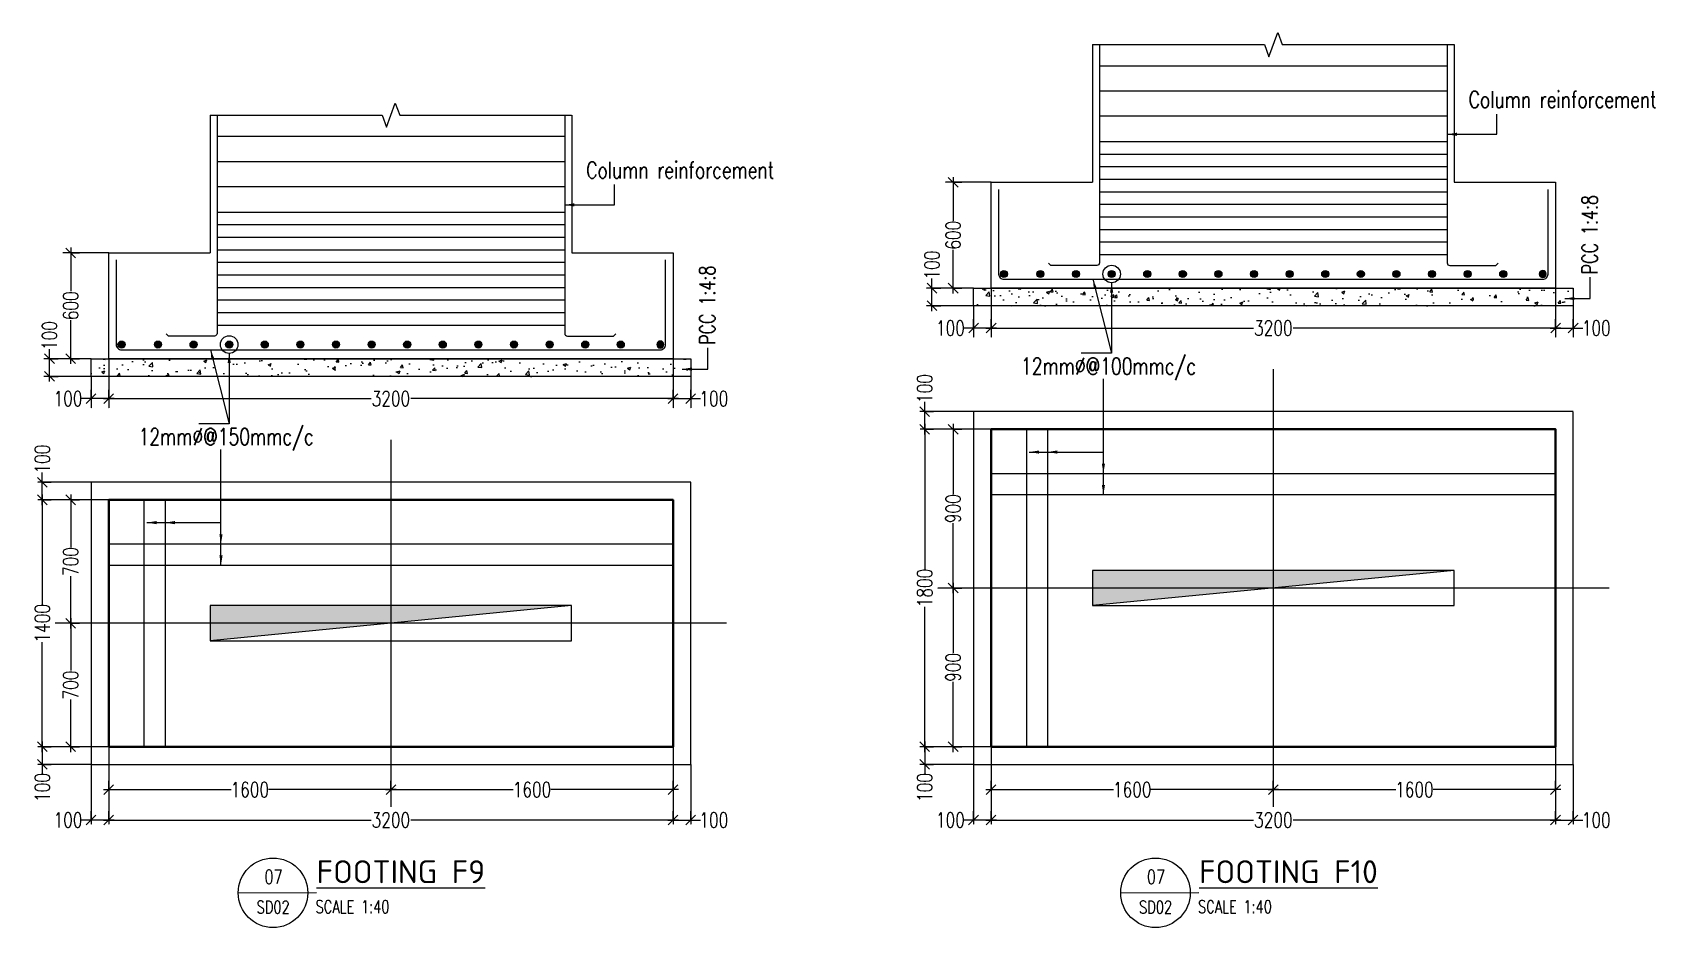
# Model space of a CAD drawing. Header units: millimetres. Extents: x -226110 to 125224, y -84 to 62581.
# Drawn here: x 69343 to 78546, y 30124 to 35199 of the extents above; entities that cross this region are included whole.
import ezdxf
from ezdxf.enums import TextEntityAlignment as Align

# ---------------------------------------------------------------- set-up
doc = ezdxf.new("R2010")
doc.units = ezdxf.units.MM
for name, pattern in [('CENTER', [2, 1.25, -0.25, 0.25, -0.25]), ('DASHED2', [9.525, 6.35, -3.175]), ('HIDDEN', [0.375, 0.25, -0.125])]:
    doc.linetypes.add(name, pattern=pattern)
for name, color, linetype in [('A-DIM-GRID', 7, 'Continuous'), ('Geo-Text 100', 7, 'Continuous'), ('GEO-TITTLE HEAD', 206, 'Continuous')]:
    doc.layers.add(name, color=color, linetype=linetype)
for name, color, linetype, lineweight in [('Geo Col Hatch', 66, 'Continuous', 5), ('Geo Col Size', 36, 'Continuous', 30), ('Geo Column', 10, 'Continuous', 25), ('Geo-BOTM.VERT.DIR', 21, 'Continuous', 30), ('Geo-Dim  Sec & Plan', 250, 'Continuous', 25), ('Geo-Footing', 22, 'Continuous', 40), ('Geo-Footing Pcc L', 251, 'HIDDEN', 13), ('Geo-Hiden Rein', 156, 'HIDDEN', 5), ('Geo-PCC-PATT', 8, 'Continuous', 9), ('Geo-Rein Bar', 21, 'Continuous', 30), ('Geo-Rein Bar Main', 21, 'Continuous', 30), ('Geo-Sec Sml', 7, 'Continuous', 25), ('Geo-Section Line', 84, 'Continuous', 18), ('Geo-TEXT', 7, 'Continuous', 30), ('GRID LINE', 250, 'CENTER', 9)]:
    doc.layers.add(name, color=color, linetype=linetype, lineweight=lineweight)
doc.styles.add('Geo T Arial', font='arial.ttf', dxfattribs={"width": 0.75})
doc.styles.add('Geo Txt Narr', font='simplex8.shx')
doc.styles.add('ISCOPEUR', font='isocpeur.ttf')
doc.styles.add('simplex', font='simplex.shx', dxfattribs={"width": 0.75})
doc.styles.get("Standard").update_dxf_attribs({"font": 'arial.ttf'})
doc.dimstyles.new('Geo1-30 Dim 100', dxfattribs={"dimtxt": 75, "dimasz": 55, "dimexe": 50, "dimexo": 0.2, "dimgap": 0.1, "dimtad": 0, "dimdec": 0, "dimdsep": 46, "dimtxsty": 'simplex', "dimblk": 'OBLIQUE', "dimcen": 5, "dimdle": 30, "dimclrd": 252, "dimclre": 252, "dimclrt": 34, "dimadec": 0, "dimazin": 0, "dimtfac": 1, "dimtdec": 0, "dimtmove": 0, "dimatfit": 3, "dimfxl": 100, "dimfxlon": 1, "dimlwd": -1, "dimlwe": -1, "dimarcsym": 0})

# ---------------------------------------------------------------- blocks, each defined once
blk = doc.blocks.new('*U1257')
at = {"layer": 'Geo Col Hatch'}
h = blk.add_hatch(color=256, dxfattribs=at)
h.dxf.hatch_style = 1
h.paths.add_polyline_path([(-100, 1025), (-100, -1025), (100, -1025)])
at = {"layer": 'Geo Column'}
blk.add_line((-100, 1025), (100, -1025), dxfattribs=at)
blk.add_lwpolyline([(-100, 1025), (-100, -1025), (100, -1025), (100, 1025)], close=True, dxfattribs=at)
at = {"layer": 'Geo Col Size', "style": 'simplex', "width": 0.75}
blk.add_attdef('(200X1050)', (303.4, -468.6), '', height=250, dxfattribs=at)
blk = doc.blocks.new('_Oblique')
at = {"color": 0, "linetype": 'ByBlock', "lineweight": -2}
blk.add_line((-0.5, -0.5), (0.5, 0.5), dxfattribs=at)
blk = doc.blocks.new('*D1078')
at = {"layer": 'Geo-Dim  Sec & Plan', "color": 252, "transparency": 16777216}
for p, q in [((74779, 30906), (74779, 30956)), ((76379, 30906), (76379, 30856))]:
    blk.add_line(p, q, dxfattribs=at)
at = {"layer": 'Geo-Dim  Sec & Plan', "color": 252, "linetype": 'Continuous', "transparency": 16777216}
for p, q in [((74749, 30906), (75472.7, 30906)), ((76409, 30906), (75685.4, 30906))]:
    blk.add_line(p, q, dxfattribs=at)
at = {"layer": 'Geo-Dim  Sec & Plan', "color": 252, "transparency": 16777216, "xscale": 55, "yscale": 55, "zscale": 55, "rotation": 180}
blk.add_blockref('_Oblique', (74779, 30906), dxfattribs=at)
at = {"layer": 'Geo-Dim  Sec & Plan', "color": 252, "transparency": 16777216, "xscale": 55, "yscale": 55, "zscale": 55}
blk.add_blockref('_Oblique', (76379, 30906), dxfattribs=at)
at = {"layer": 'Geo-Dim  Sec & Plan', "color": 34, "transparency": 16777216, "insert": (75579, 30906), "char_height": 85, "attachment_point": 5, "style": 'simplex'}
blk.add_mtext('1600', dxfattribs=at)
blk = doc.blocks.new('*D1079')
at = {"layer": 'Geo-Dim  Sec & Plan', "color": 252, "transparency": 16777216}
for p, q in [((76379, 30906), (76379, 30956)), ((77979, 30906), (77979, 30956))]:
    blk.add_line(p, q, dxfattribs=at)
at = {"layer": 'Geo-Dim  Sec & Plan', "color": 252, "linetype": 'Continuous', "transparency": 16777216}
for p, q in [((76349, 30906), (77072.7, 30906)), ((78009, 30906), (77285.4, 30906))]:
    blk.add_line(p, q, dxfattribs=at)
at = {"layer": 'Geo-Dim  Sec & Plan', "color": 252, "transparency": 16777216, "xscale": 55, "yscale": 55, "zscale": 55, "rotation": 180}
blk.add_blockref('_Oblique', (76379, 30906), dxfattribs=at)
at = {"layer": 'Geo-Dim  Sec & Plan', "color": 252, "transparency": 16777216, "xscale": 55, "yscale": 55, "zscale": 55}
blk.add_blockref('_Oblique', (77979, 30906), dxfattribs=at)
at = {"layer": 'Geo-Dim  Sec & Plan', "color": 34, "transparency": 16777216, "insert": (77179, 30906), "char_height": 85, "attachment_point": 5, "style": 'simplex'}
blk.add_mtext('1600', dxfattribs=at)
blk = doc.blocks.new('*D1080')
at = {"layer": 'Geo-Dim  Sec & Plan', "color": 252, "transparency": 16777216}
for p, q in [((74779, 30733.7), (74779, 30783.7)), ((77979, 30733.7), (77979, 30783.7))]:
    blk.add_line(p, q, dxfattribs=at)
at = {"layer": 'Geo-Dim  Sec & Plan', "color": 252, "linetype": 'Continuous', "transparency": 16777216}
for p, q in [((74749, 30733.7), (76266.6, 30733.7)), ((78009, 30733.7), (76491.5, 30733.7))]:
    blk.add_line(p, q, dxfattribs=at)
at = {"layer": 'Geo-Dim  Sec & Plan', "color": 252, "transparency": 16777216, "xscale": 55, "yscale": 55, "zscale": 55, "rotation": 180}
blk.add_blockref('_Oblique', (74779, 30733.7), dxfattribs=at)
at = {"layer": 'Geo-Dim  Sec & Plan', "color": 252, "transparency": 16777216, "xscale": 55, "yscale": 55, "zscale": 55}
blk.add_blockref('_Oblique', (77979, 30733.7), dxfattribs=at)
at = {"layer": 'Geo-Dim  Sec & Plan', "color": 34, "transparency": 16777216, "insert": (76379, 30733.7), "char_height": 85, "attachment_point": 5, "style": 'simplex'}
blk.add_mtext('3200', dxfattribs=at)
blk = doc.blocks.new('*D1081')
at = {"layer": 'Geo-Dim  Sec & Plan', "color": 252, "transparency": 16777216}
for p, q in [((74679, 30733.7), (74679, 30783.7)), ((74779, 30733.7), (74779, 30783.7))]:
    blk.add_line(p, q, dxfattribs=at)
at = {"layer": 'Geo-Dim  Sec & Plan', "color": 252, "linetype": 'Continuous', "transparency": 16777216}
for p, q in [((74679, 30733.7), (74624, 30733.7)), ((74809, 30733.7), (74679, 30733.7))]:
    blk.add_line(p, q, dxfattribs=at)
at = {"layer": 'Geo-Dim  Sec & Plan', "color": 252, "transparency": 16777216, "xscale": 55, "yscale": 55, "zscale": 55, "rotation": 180}
blk.add_blockref('_Oblique', (74679, 30733.7), dxfattribs=at)
at = {"layer": 'Geo-Dim  Sec & Plan', "color": 252, "transparency": 16777216, "xscale": 55, "yscale": 55, "zscale": 55}
blk.add_blockref('_Oblique', (74779, 30733.7), dxfattribs=at)
at = {"layer": 'Geo-Dim  Sec & Plan', "color": 34, "transparency": 16777216, "insert": (74548, 30733.7), "char_height": 85, "attachment_point": 5, "style": 'simplex'}
blk.add_mtext('100', dxfattribs=at)
blk = doc.blocks.new('*D1082')
at = {"layer": 'Geo-Dim  Sec & Plan', "color": 252, "linetype": 'Continuous', "transparency": 16777216}
for p, q in [((74563.6, 32979), (74563.6, 32581)), ((74563.6, 32019), (74563.6, 32416.9))]:
    blk.add_line(p, q, dxfattribs=at)
at = {"layer": 'Geo-Dim  Sec & Plan', "color": 252, "transparency": 16777216}
for p, q in [((74563.6, 32949), (74613.6, 32949)), ((74563.6, 32049), (74613.6, 32049))]:
    blk.add_line(p, q, dxfattribs=at)
at = {"layer": 'Geo-Dim  Sec & Plan', "color": 252, "transparency": 16777216, "xscale": 55, "yscale": 55, "zscale": 55}
for p, rotation in [((74563.6, 32949), 90), ((74563.6, 32049), 270)]:
    blk.add_blockref('_Oblique', p, dxfattribs=dict(at, rotation=rotation))
at = {"layer": 'Geo-Dim  Sec & Plan', "color": 34, "transparency": 16777216, "insert": (74563.6, 32499), "char_height": 85, "attachment_point": 5, "rotation": 90, "style": 'simplex'}
blk.add_mtext('900', dxfattribs=at)
blk = doc.blocks.new('*D1083')
at = {"layer": 'Geo-Dim  Sec & Plan', "color": 252, "linetype": 'Continuous', "transparency": 16777216}
for p, q in [((74563.6, 32079), (74563.6, 31681)), ((74563.6, 31119), (74563.6, 31516.9))]:
    blk.add_line(p, q, dxfattribs=at)
at = {"layer": 'Geo-Dim  Sec & Plan', "color": 252, "transparency": 16777216}
for p, q in [((74563.6, 32049), (74613.6, 32049)), ((74563.6, 31149), (74613.6, 31149))]:
    blk.add_line(p, q, dxfattribs=at)
at = {"layer": 'Geo-Dim  Sec & Plan', "color": 252, "transparency": 16777216, "xscale": 55, "yscale": 55, "zscale": 55}
for p, rotation in [((74563.6, 32049), 90), ((74563.6, 31149), 270)]:
    blk.add_blockref('_Oblique', p, dxfattribs=dict(at, rotation=rotation))
at = {"layer": 'Geo-Dim  Sec & Plan', "color": 34, "transparency": 16777216, "insert": (74563.6, 31599), "char_height": 85, "attachment_point": 5, "rotation": 90, "style": 'simplex'}
blk.add_mtext('900', dxfattribs=at)
blk = doc.blocks.new('*D1084')
at = {"layer": 'Geo-Dim  Sec & Plan', "color": 252, "linetype": 'Continuous', "transparency": 16777216}
for p, q in [((74402.4, 32979), (74402.4, 32155.3)), ((74402.4, 31119), (74402.4, 31942.6))]:
    blk.add_line(p, q, dxfattribs=at)
at = {"layer": 'Geo-Dim  Sec & Plan', "color": 252, "transparency": 16777216}
for p, q in [((74402.4, 32949), (74452.4, 32949)), ((74402.4, 31149), (74452.4, 31149))]:
    blk.add_line(p, q, dxfattribs=at)
at = {"layer": 'Geo-Dim  Sec & Plan', "color": 252, "transparency": 16777216, "xscale": 55, "yscale": 55, "zscale": 55}
for p, rotation in [((74402.4, 32949), 90), ((74402.4, 31149), 270)]:
    blk.add_blockref('_Oblique', p, dxfattribs=dict(at, rotation=rotation))
at = {"layer": 'Geo-Dim  Sec & Plan', "color": 34, "transparency": 16777216, "insert": (74402.4, 32049), "char_height": 85, "attachment_point": 5, "rotation": 90, "style": 'simplex'}
blk.add_mtext('1800', dxfattribs=at)
blk = doc.blocks.new('*D1085')
at = {"layer": 'Geo-Dim  Sec & Plan', "color": 252, "linetype": 'Continuous', "transparency": 16777216}
for p, q in [((74402.6, 31179), (74402.6, 31049)), ((74402.6, 31049), (74402.6, 30994))]:
    blk.add_line(p, q, dxfattribs=at)
at = {"layer": 'Geo-Dim  Sec & Plan', "color": 252, "transparency": 16777216}
for p, q in [((74402.6, 31149), (74452.6, 31149)), ((74402.6, 31049), (74452.6, 31049))]:
    blk.add_line(p, q, dxfattribs=at)
at = {"layer": 'Geo-Dim  Sec & Plan', "color": 252, "transparency": 16777216, "xscale": 55, "yscale": 55, "zscale": 55}
for p, rotation in [((74402.6, 31149), 90), ((74402.6, 31049), 270)]:
    blk.add_blockref('_Oblique', p, dxfattribs=dict(at, rotation=rotation))
at = {"layer": 'Geo-Dim  Sec & Plan', "color": 34, "transparency": 16777216, "insert": (74402.6, 30918), "char_height": 85, "attachment_point": 5, "rotation": 90, "style": 'simplex'}
blk.add_mtext('100', dxfattribs=at)
blk = doc.blocks.new('*D1086')
at = {"layer": 'Geo-Dim  Sec & Plan', "color": 252, "transparency": 16777216}
for p, q in [((77979, 30733.7), (77979, 30783.7)), ((78079, 30733.7), (78079, 30783.7))]:
    blk.add_line(p, q, dxfattribs=at)
at = {"layer": 'Geo-Dim  Sec & Plan', "color": 252, "linetype": 'Continuous', "transparency": 16777216}
for p, q in [((77949, 30733.7), (78079, 30733.7)), ((78079, 30733.7), (78134, 30733.7))]:
    blk.add_line(p, q, dxfattribs=at)
at = {"layer": 'Geo-Dim  Sec & Plan', "color": 252, "transparency": 16777216, "xscale": 55, "yscale": 55, "zscale": 55, "rotation": 180}
blk.add_blockref('_Oblique', (77979, 30733.7), dxfattribs=at)
at = {"layer": 'Geo-Dim  Sec & Plan', "color": 252, "transparency": 16777216, "xscale": 55, "yscale": 55, "zscale": 55}
blk.add_blockref('_Oblique', (78079, 30733.7), dxfattribs=at)
at = {"layer": 'Geo-Dim  Sec & Plan', "color": 34, "transparency": 16777216, "insert": (78210, 30733.7), "char_height": 85, "attachment_point": 5, "style": 'simplex'}
blk.add_mtext('100', dxfattribs=at)
blk = doc.blocks.new('*D1087')
at = {"layer": 'Geo-Dim  Sec & Plan', "color": 252, "linetype": 'Continuous', "transparency": 16777216}
for p, q in [((74402.4, 33049), (74402.4, 33104)), ((74402.4, 32919), (74402.4, 33049))]:
    blk.add_line(p, q, dxfattribs=at)
at = {"layer": 'Geo-Dim  Sec & Plan', "color": 252, "transparency": 16777216}
for p, q in [((74402.4, 33049), (74452.4, 33049)), ((74402.4, 32949), (74452.4, 32949))]:
    blk.add_line(p, q, dxfattribs=at)
at = {"layer": 'Geo-Dim  Sec & Plan', "color": 252, "transparency": 16777216, "xscale": 55, "yscale": 55, "zscale": 55}
for p, rotation in [((74402.4, 33049), 90), ((74402.4, 32949), 270)]:
    blk.add_blockref('_Oblique', p, dxfattribs=dict(at, rotation=rotation))
at = {"layer": 'Geo-Dim  Sec & Plan', "color": 34, "transparency": 16777216, "insert": (74402.4, 33180), "char_height": 85, "attachment_point": 5, "rotation": 90, "style": 'simplex'}
blk.add_mtext('100', dxfattribs=at)
blk = doc.blocks.new('*U319')
at = {"layer": 'Geo-BOTM.VERT.DIR', "lineweight": 25}
h = blk.add_hatch(color=256, dxfattribs=at)
h.dxf.hatch_style = 1
h.paths.add_polyline_path([(0.08, 0, 1), (-0.08, 0, 1)])
blk.add_circle((0, 0), 0.08, dxfattribs=at)
blk = doc.blocks.new('*D1089')
at = {"layer": 'A-DIM-GRID', "color": 252, "transparency": 16777216}
for p, q in [((-2344.5, -126.1), (-2344.5, -76.1)), ((855.5, -126.1), (855.5, -76.1))]:
    blk.add_line(p, q, dxfattribs=at)
at = {"layer": 'A-DIM-GRID', "color": 252, "linetype": 'Continuous', "transparency": 16777216}
for p, q in [((-2374.5, -126.1), (-857, -126.1)), ((885.5, -126.1), (-632.1, -126.1))]:
    blk.add_line(p, q, dxfattribs=at)
at = {"layer": 'A-DIM-GRID', "color": 252, "transparency": 16777216, "xscale": 55, "yscale": 55, "zscale": 55, "rotation": 180}
blk.add_blockref('_Oblique', (-2344.5, -126.1), dxfattribs=at)
at = {"layer": 'A-DIM-GRID', "color": 252, "transparency": 16777216, "xscale": 55, "yscale": 55, "zscale": 55}
blk.add_blockref('_Oblique', (855.5, -126.1), dxfattribs=at)
at = {"layer": 'A-DIM-GRID', "color": 34, "transparency": 16777216, "insert": (-744.5, -126.1), "char_height": 85, "attachment_point": 5, "style": 'simplex'}
blk.add_mtext('3200', dxfattribs=at)
blk = doc.blocks.new('*D1090')
at = {"layer": 'A-DIM-GRID', "color": 252, "transparency": 16777216}
for p, q in [((-2444.5, -126.1), (-2444.5, -76.1)), ((-2344.5, -126.1), (-2344.5, -76.1))]:
    blk.add_line(p, q, dxfattribs=at)
at = {"layer": 'A-DIM-GRID', "color": 252, "linetype": 'Continuous', "transparency": 16777216}
for p, q in [((-2444.5, -126.1), (-2499.5, -126.1)), ((-2314.5, -126.1), (-2444.5, -126.1))]:
    blk.add_line(p, q, dxfattribs=at)
at = {"layer": 'A-DIM-GRID', "color": 252, "transparency": 16777216, "xscale": 55, "yscale": 55, "zscale": 55, "rotation": 180}
blk.add_blockref('_Oblique', (-2444.5, -126.1), dxfattribs=at)
at = {"layer": 'A-DIM-GRID', "color": 252, "transparency": 16777216, "xscale": 55, "yscale": 55, "zscale": 55}
blk.add_blockref('_Oblique', (-2344.5, -126.1), dxfattribs=at)
at = {"layer": 'A-DIM-GRID', "color": 34, "transparency": 16777216, "insert": (-2575.5, -126.1), "char_height": 85, "attachment_point": 5, "style": 'simplex'}
blk.add_mtext('100', dxfattribs=at)
blk = doc.blocks.new('*D1091')
at = {"layer": 'A-DIM-GRID', "color": 252, "transparency": 16777216}
for p, q in [((855.5, -126.1), (855.5, -76.1)), ((955.5, -126.1), (955.5, -76.1))]:
    blk.add_line(p, q, dxfattribs=at)
at = {"layer": 'A-DIM-GRID', "color": 252, "linetype": 'Continuous', "transparency": 16777216}
for p, q in [((825.5, -126.1), (955.5, -126.1)), ((955.5, -126.1), (1010.5, -126.1))]:
    blk.add_line(p, q, dxfattribs=at)
at = {"layer": 'A-DIM-GRID', "color": 252, "transparency": 16777216, "xscale": 55, "yscale": 55, "zscale": 55, "rotation": 180}
blk.add_blockref('_Oblique', (855.5, -126.1), dxfattribs=at)
at = {"layer": 'A-DIM-GRID', "color": 252, "transparency": 16777216, "xscale": 55, "yscale": 55, "zscale": 55}
blk.add_blockref('_Oblique', (955.5, -126.1), dxfattribs=at)
at = {"layer": 'A-DIM-GRID', "color": 34, "transparency": 16777216, "insert": (1086.4, -126.1), "char_height": 85, "attachment_point": 5, "style": 'simplex'}
blk.add_mtext('100', dxfattribs=at)
blk = doc.blocks.new('*D1092')
at = {"layer": 'A-DIM-GRID', "color": 252, "linetype": 'Continuous', "transparency": 16777216}
for p, q in [((-2560, 730), (-2560, 482.1)), ((-2560, 70), (-2560, 317.9))]:
    blk.add_line(p, q, dxfattribs=at)
at = {"layer": 'A-DIM-GRID', "color": 252, "transparency": 16777216}
for p, q in [((-2560, 700), (-2510, 700)), ((-2560, 100), (-2510, 100))]:
    blk.add_line(p, q, dxfattribs=at)
at = {"layer": 'A-DIM-GRID', "color": 252, "transparency": 16777216, "xscale": 55, "yscale": 55, "zscale": 55}
for p, rotation in [((-2560, 700), 90), ((-2560, 100), 270)]:
    blk.add_blockref('_Oblique', p, dxfattribs=dict(at, rotation=rotation))
at = {"layer": 'A-DIM-GRID', "color": 34, "transparency": 16777216, "insert": (-2560, 400), "char_height": 85, "attachment_point": 5, "rotation": 90, "style": 'simplex'}
blk.add_mtext('600', dxfattribs=at)
blk = doc.blocks.new('*D1093')
at = {"layer": 'A-DIM-GRID', "color": 252, "linetype": 'Continuous', "transparency": 16777216}
for p, q in [((-2680.4, 100), (-2680.4, 155)), ((-2680.4, -30), (-2680.4, 100))]:
    blk.add_line(p, q, dxfattribs=at)
at = {"layer": 'A-DIM-GRID', "color": 252, "transparency": 16777216}
for p, q in [((-2680.4, 100), (-2630.4, 100)), ((-2680.4, 0), (-2630.4, 0))]:
    blk.add_line(p, q, dxfattribs=at)
at = {"layer": 'A-DIM-GRID', "color": 252, "transparency": 16777216, "xscale": 55, "yscale": 55, "zscale": 55}
for p, rotation in [((-2680.4, 100), 90), ((-2680.4, 0), 270)]:
    blk.add_blockref('_Oblique', p, dxfattribs=dict(at, rotation=rotation))
at = {"layer": 'A-DIM-GRID', "color": 34, "transparency": 16777216, "insert": (-2680.4, 231), "char_height": 85, "attachment_point": 5, "rotation": 90, "style": 'simplex'}
blk.add_mtext('100', dxfattribs=at)
blk = doc.blocks.new('GEO TITLE HEAD NAME')
at = {"layer": 'GEO-TITTLE HEAD'}
blk.add_line((-11.2, -0.15), (-0.11, -0.09), dxfattribs=at)
blk.add_circle((-6.27, -0.15), 4.93, dxfattribs=at)
at = {"layer": 'Geo-Sec Sml', "lineweight": 18, "ltscale": 0.1, "style": 'Geo T Arial'}
blk.add_attdef('WALL_SECTION', text='', height=3, dxfattribs=at).set_placement((-6.38, 3.46), align=Align.MIDDLE)
at = {"layer": 'Geo-Sec Sml', "color": 84, "style": 'Geo Txt Narr'}
blk.add_attdef('DRAWING-REF', text='', height=2.5, dxfattribs=at).set_placement((-6.38, -2.37), align=Align.MIDDLE)
at = {"layer": 'Geo-TEXT', "style": 'Geo T Arial'}
blk.add_attdef('%%ULAYOUT', (-0.1, 1.21), '', height=4, dxfattribs=at)
at = {"layer": 'Geo-TEXT'}
blk.add_attdef('SCALE', (-0.24, -3.03), '', height=2, dxfattribs=at)
blk = doc.blocks.new('*D1094')
at = {"layer": 'Geo-Dim  Sec & Plan', "color": 252, "transparency": 16777216}
for p, q in [((69775.5, 30906), (69775.5, 30956)), ((71375.5, 30906), (71375.5, 30856))]:
    blk.add_line(p, q, dxfattribs=at)
at = {"layer": 'Geo-Dim  Sec & Plan', "color": 252, "linetype": 'Continuous', "transparency": 16777216}
for p, q in [((69745.5, 30906), (70469.2, 30906)), ((71405.5, 30906), (70681.9, 30906))]:
    blk.add_line(p, q, dxfattribs=at)
at = {"layer": 'Geo-Dim  Sec & Plan', "color": 252, "transparency": 16777216, "xscale": 55, "yscale": 55, "zscale": 55, "rotation": 180}
blk.add_blockref('_Oblique', (69775.5, 30906), dxfattribs=at)
at = {"layer": 'Geo-Dim  Sec & Plan', "color": 252, "transparency": 16777216, "xscale": 55, "yscale": 55, "zscale": 55}
blk.add_blockref('_Oblique', (71375.5, 30906), dxfattribs=at)
at = {"layer": 'Geo-Dim  Sec & Plan', "color": 34, "transparency": 16777216, "insert": (70575.5, 30906), "char_height": 85, "attachment_point": 5, "style": 'simplex'}
blk.add_mtext('1600', dxfattribs=at)
blk = doc.blocks.new('*D1095')
at = {"layer": 'Geo-Dim  Sec & Plan', "color": 252, "transparency": 16777216}
for p, q in [((71375.5, 30906), (71375.5, 30956)), ((72975.5, 30906), (72975.5, 30956))]:
    blk.add_line(p, q, dxfattribs=at)
at = {"layer": 'Geo-Dim  Sec & Plan', "color": 252, "linetype": 'Continuous', "transparency": 16777216}
for p, q in [((71345.5, 30906), (72069.2, 30906)), ((73005.5, 30906), (72281.9, 30906))]:
    blk.add_line(p, q, dxfattribs=at)
at = {"layer": 'Geo-Dim  Sec & Plan', "color": 252, "transparency": 16777216, "xscale": 55, "yscale": 55, "zscale": 55, "rotation": 180}
blk.add_blockref('_Oblique', (71375.5, 30906), dxfattribs=at)
at = {"layer": 'Geo-Dim  Sec & Plan', "color": 252, "transparency": 16777216, "xscale": 55, "yscale": 55, "zscale": 55}
blk.add_blockref('_Oblique', (72975.5, 30906), dxfattribs=at)
at = {"layer": 'Geo-Dim  Sec & Plan', "color": 34, "transparency": 16777216, "insert": (72175.5, 30906), "char_height": 85, "attachment_point": 5, "style": 'simplex'}
blk.add_mtext('1600', dxfattribs=at)
blk = doc.blocks.new('*D1096')
at = {"layer": 'Geo-Dim  Sec & Plan', "color": 252, "transparency": 16777216}
for p, q in [((69775.5, 30733.7), (69775.5, 30783.7)), ((72975.5, 30733.7), (72975.5, 30783.7))]:
    blk.add_line(p, q, dxfattribs=at)
at = {"layer": 'Geo-Dim  Sec & Plan', "color": 252, "linetype": 'Continuous', "transparency": 16777216}
for p, q in [((69745.5, 30733.7), (71263.1, 30733.7)), ((73005.5, 30733.7), (71488, 30733.7))]:
    blk.add_line(p, q, dxfattribs=at)
at = {"layer": 'Geo-Dim  Sec & Plan', "color": 252, "transparency": 16777216, "xscale": 55, "yscale": 55, "zscale": 55, "rotation": 180}
blk.add_blockref('_Oblique', (69775.5, 30733.7), dxfattribs=at)
at = {"layer": 'Geo-Dim  Sec & Plan', "color": 252, "transparency": 16777216, "xscale": 55, "yscale": 55, "zscale": 55}
blk.add_blockref('_Oblique', (72975.5, 30733.7), dxfattribs=at)
at = {"layer": 'Geo-Dim  Sec & Plan', "color": 34, "transparency": 16777216, "insert": (71375.5, 30733.7), "char_height": 85, "attachment_point": 5, "style": 'simplex'}
blk.add_mtext('3200', dxfattribs=at)
blk = doc.blocks.new('*D1097')
at = {"layer": 'Geo-Dim  Sec & Plan', "color": 252, "transparency": 16777216}
for p, q in [((69675.5, 30733.7), (69675.5, 30783.7)), ((69775.5, 30733.7), (69775.5, 30783.7))]:
    blk.add_line(p, q, dxfattribs=at)
at = {"layer": 'Geo-Dim  Sec & Plan', "color": 252, "linetype": 'Continuous', "transparency": 16777216}
for p, q in [((69675.5, 30733.7), (69620.5, 30733.7)), ((69805.5, 30733.7), (69675.5, 30733.7))]:
    blk.add_line(p, q, dxfattribs=at)
at = {"layer": 'Geo-Dim  Sec & Plan', "color": 252, "transparency": 16777216, "xscale": 55, "yscale": 55, "zscale": 55, "rotation": 180}
blk.add_blockref('_Oblique', (69675.5, 30733.7), dxfattribs=at)
at = {"layer": 'Geo-Dim  Sec & Plan', "color": 252, "transparency": 16777216, "xscale": 55, "yscale": 55, "zscale": 55}
blk.add_blockref('_Oblique', (69775.5, 30733.7), dxfattribs=at)
at = {"layer": 'Geo-Dim  Sec & Plan', "color": 34, "transparency": 16777216, "insert": (69544.6, 30733.7), "char_height": 85, "attachment_point": 5, "style": 'simplex'}
blk.add_mtext('100', dxfattribs=at)
blk = doc.blocks.new('*D1098')
at = {"layer": 'Geo-Dim  Sec & Plan', "color": 252, "linetype": 'Continuous', "transparency": 16777216}
for p, q in [((69560.1, 32579), (69560.1, 32281)), ((69560.1, 31819), (69560.1, 32116.9))]:
    blk.add_line(p, q, dxfattribs=at)
at = {"layer": 'Geo-Dim  Sec & Plan', "color": 252, "transparency": 16777216}
for p, q in [((69560.1, 32549), (69610.1, 32549)), ((69560.1, 31849), (69610.1, 31849))]:
    blk.add_line(p, q, dxfattribs=at)
at = {"layer": 'Geo-Dim  Sec & Plan', "color": 252, "transparency": 16777216, "xscale": 55, "yscale": 55, "zscale": 55}
for p, rotation in [((69560.1, 32549), 90), ((69560.1, 31849), 270)]:
    blk.add_blockref('_Oblique', p, dxfattribs=dict(at, rotation=rotation))
at = {"layer": 'Geo-Dim  Sec & Plan', "color": 34, "transparency": 16777216, "insert": (69560.1, 32199), "char_height": 85, "attachment_point": 5, "rotation": 90, "style": 'simplex'}
blk.add_mtext('700', dxfattribs=at)
blk = doc.blocks.new('*D1099')
at = {"layer": 'Geo-Dim  Sec & Plan', "color": 252, "linetype": 'Continuous', "transparency": 16777216}
for p, q in [((69560.1, 31879), (69560.1, 31581)), ((69560.1, 31119), (69560.1, 31416.9))]:
    blk.add_line(p, q, dxfattribs=at)
at = {"layer": 'Geo-Dim  Sec & Plan', "color": 252, "transparency": 16777216}
for p, q in [((69560.1, 31849), (69610.1, 31849)), ((69560.1, 31149), (69610.1, 31149))]:
    blk.add_line(p, q, dxfattribs=at)
at = {"layer": 'Geo-Dim  Sec & Plan', "color": 252, "transparency": 16777216, "xscale": 55, "yscale": 55, "zscale": 55}
for p, rotation in [((69560.1, 31849), 90), ((69560.1, 31149), 270)]:
    blk.add_blockref('_Oblique', p, dxfattribs=dict(at, rotation=rotation))
at = {"layer": 'Geo-Dim  Sec & Plan', "color": 34, "transparency": 16777216, "insert": (69560.1, 31499), "char_height": 85, "attachment_point": 5, "rotation": 90, "style": 'simplex'}
blk.add_mtext('700', dxfattribs=at)
blk = doc.blocks.new('*D1100')
at = {"layer": 'Geo-Dim  Sec & Plan', "color": 252, "linetype": 'Continuous', "transparency": 16777216}
for p, q in [((69398.9, 32579), (69398.9, 31955.3)), ((69398.9, 31119), (69398.9, 31742.6))]:
    blk.add_line(p, q, dxfattribs=at)
at = {"layer": 'Geo-Dim  Sec & Plan', "color": 252, "transparency": 16777216}
for p, q in [((69398.9, 32549), (69448.9, 32549)), ((69398.9, 31149), (69448.9, 31149))]:
    blk.add_line(p, q, dxfattribs=at)
at = {"layer": 'Geo-Dim  Sec & Plan', "color": 252, "transparency": 16777216, "xscale": 55, "yscale": 55, "zscale": 55}
for p, rotation in [((69398.9, 32549), 90), ((69398.9, 31149), 270)]:
    blk.add_blockref('_Oblique', p, dxfattribs=dict(at, rotation=rotation))
at = {"layer": 'Geo-Dim  Sec & Plan', "color": 34, "transparency": 16777216, "insert": (69398.9, 31849), "char_height": 85, "attachment_point": 5, "rotation": 90, "style": 'simplex'}
blk.add_mtext('1400', dxfattribs=at)
blk = doc.blocks.new('*D1101')
at = {"layer": 'Geo-Dim  Sec & Plan', "color": 252, "linetype": 'Continuous', "transparency": 16777216}
for p, q in [((69399.1, 31179), (69399.1, 31049)), ((69399.1, 31049), (69399.1, 30994))]:
    blk.add_line(p, q, dxfattribs=at)
at = {"layer": 'Geo-Dim  Sec & Plan', "color": 252, "transparency": 16777216}
for p, q in [((69399.1, 31149), (69449.1, 31149)), ((69399.1, 31049), (69449.1, 31049))]:
    blk.add_line(p, q, dxfattribs=at)
at = {"layer": 'Geo-Dim  Sec & Plan', "color": 252, "transparency": 16777216, "xscale": 55, "yscale": 55, "zscale": 55}
for p, rotation in [((69399.1, 31149), 90), ((69399.1, 31049), 270)]:
    blk.add_blockref('_Oblique', p, dxfattribs=dict(at, rotation=rotation))
at = {"layer": 'Geo-Dim  Sec & Plan', "color": 34, "transparency": 16777216, "insert": (69399.1, 30918), "char_height": 85, "attachment_point": 5, "rotation": 90, "style": 'simplex'}
blk.add_mtext('100', dxfattribs=at)
blk = doc.blocks.new('*D1102')
at = {"layer": 'Geo-Dim  Sec & Plan', "color": 252, "transparency": 16777216}
for p, q in [((72975.5, 30733.7), (72975.5, 30783.7)), ((73075.5, 30733.7), (73075.5, 30783.7))]:
    blk.add_line(p, q, dxfattribs=at)
at = {"layer": 'Geo-Dim  Sec & Plan', "color": 252, "linetype": 'Continuous', "transparency": 16777216}
for p, q in [((72945.5, 30733.7), (73075.5, 30733.7)), ((73075.5, 30733.7), (73130.5, 30733.7))]:
    blk.add_line(p, q, dxfattribs=at)
at = {"layer": 'Geo-Dim  Sec & Plan', "color": 252, "transparency": 16777216, "xscale": 55, "yscale": 55, "zscale": 55, "rotation": 180}
blk.add_blockref('_Oblique', (72975.5, 30733.7), dxfattribs=at)
at = {"layer": 'Geo-Dim  Sec & Plan', "color": 252, "transparency": 16777216, "xscale": 55, "yscale": 55, "zscale": 55}
blk.add_blockref('_Oblique', (73075.5, 30733.7), dxfattribs=at)
at = {"layer": 'Geo-Dim  Sec & Plan', "color": 34, "transparency": 16777216, "insert": (73206.5, 30733.7), "char_height": 85, "attachment_point": 5, "style": 'simplex'}
blk.add_mtext('100', dxfattribs=at)
blk = doc.blocks.new('*D1103')
at = {"layer": 'Geo-Dim  Sec & Plan', "color": 252, "linetype": 'Continuous', "transparency": 16777216}
for p, q in [((69398.9, 32649), (69398.9, 32704)), ((69398.9, 32519), (69398.9, 32649))]:
    blk.add_line(p, q, dxfattribs=at)
at = {"layer": 'Geo-Dim  Sec & Plan', "color": 252, "transparency": 16777216}
for p, q in [((69398.9, 32649), (69448.9, 32649)), ((69398.9, 32549), (69448.9, 32549))]:
    blk.add_line(p, q, dxfattribs=at)
at = {"layer": 'Geo-Dim  Sec & Plan', "color": 252, "transparency": 16777216, "xscale": 55, "yscale": 55, "zscale": 55}
for p, rotation in [((69398.9, 32649), 90), ((69398.9, 32549), 270)]:
    blk.add_blockref('_Oblique', p, dxfattribs=dict(at, rotation=rotation))
at = {"layer": 'Geo-Dim  Sec & Plan', "color": 34, "transparency": 16777216, "insert": (69398.9, 32780), "char_height": 85, "attachment_point": 5, "rotation": 90, "style": 'simplex'}
blk.add_mtext('100', dxfattribs=at)
blk = doc.blocks.new('*U1088')
at = {"layer": 'Geo-PCC-PATT'}
h = blk.add_hatch(dxfattribs=at)
h.set_pattern_fill('AR-CONC', color=256)
h.set_pattern_definition([(50, (-59619.1, -10311.68), (182.18467, -15.9391), [19.05, -209.55]), (355, (-59619.1, -10311.68), (-35.2434, 191.05685), [15.24, -167.6406]), (100.45144, (-59603.91, -10313), (146.94125, 175.11775), [16.19, -178.09024]), (46.1842, (-59619.1, -10260.88), (271.079, -42.0423), [28.575, -314.325]), (96.63556, (-59596.5, -10264.38), (237.4041, 247.4261), [24.285, -267.1356]), (351.18415, (-59619.1, -10260.88), (237.4041, 247.4261), [22.86, -251.4597]), (21, (-59593.7, -10273.58), (151.6144, -102.2652), [19.05, -209.55]), (326, (-59593.7, -10273.58), (61.802, 184.18797), [15.24, -167.64]), (71.45144, (-59581.06, -10282.1), (213.4164, 81.92277), [16.19, -178.08994]), (37.5, (-59619.095, -10311.68), (3.0886, 84.55504), [0, -165.608, 0, -170.18, 0, -168.275]), (7.5, (-59619.095, -10311.68), (66.81966, 100.18057), [0, -97.028, 0, -161.798, 0, -64.135]), (327.5, (-59675.74, -10311.68), (135.590595, -5.728744), [0, -63.5, 0, -198.12, 0, -262.89]), (317.5, (-59701.14, -10311.68), (148.12918, 25.4265), [0, -82.55, 0, -131.572, 0, -186.69])])
h.paths.add_polyline_path([(-2444.5, 100), (955.5, 100), (955.5, 0), (-2444.5, 0)])
at = {"layer": 'Geo-Hiden Rein', "linetype": 'Continuous'}
for p, q in [((-1730.5, 1361.3), (241.4, 1361.3)), ((-1730.5, 1218.9), (241.4, 1218.9)), ((-1730.5, 1076.5), (241.4, 1076.5)), ((-1730.5, 931.6), (241.4, 931.6)), ((-1730.5, 860.4), (241.4, 860.4)), ((-1730.5, 789.2), (241.4, 789.2)), ((-1730.5, 718), (241.4, 718)), ((-1730.5, 646.8), (241.4, 646.8)), ((-1730.5, 575.6), (241.4, 575.6)), ((-1730.5, 504.4), (241.4, 504.4)), ((-1730.5, 504.4), (241.4, 504.4)), ((-1730.5, 433.3), (241.4, 433.3)), ((-1730.5, 362.1), (241.4, 362.1)), ((-1730.5, 290.9), (241.4, 290.9))]:
    blk.add_line(p, q, dxfattribs=at)
for points in [[(-1730.5, 1481), (-1730.5, 243.6, -0.414214), (-1745.5, 228.6), (-2005.8, 228.6), (-2019.5, 241.2)], [(241.4, 1481), (241.4, 243.6, 0.414214), (256.4, 228.6), (516.7, 228.6), (530.4, 241.2)]]:
    blk.add_lwpolyline(points, format="xyb", dxfattribs=at)
at = {"layer": 'Geo-Rein Bar', "lineweight": 25}
blk.add_lwpolyline([(-2302, 660), (-2302, 180.1, 0.414214), (-2272, 150.1), (783, 150.1, 0.414214), (813, 180.1), (813, 660)], format="xyb", dxfattribs=at)
at = {"layer": 'Geo-Section Line'}
for points in [[(-1769.5, 1481), (-1769.5, 700)], [(280.5, 1481), (280.5, 700)], [(855.5, 700), (855.5, 100), (-2344.5, 100), (-2344.5, 700), (-1769.5, 700)], [(280.5, 700), (855.5, 700)]]:
    blk.add_lwpolyline(points, dxfattribs=at)
blk.add_lwpolyline([(-2444.5, 100), (955.5, 100), (955.5, 0), (-2444.5, 0)], close=True, dxfattribs=at)
at = {"layer": 'GRID LINE', "ltscale": 2}
for p, q in [((-2344.5, 100), (-2344.5, -180.4)), ((855.5, 100), (855.5, -180.4)), ((-2444.5, 0), (-2444.5, -180.4)), ((955.5, 0), (955.5, -180.4))]:
    blk.add_line(p, q, dxfattribs=at)
for points in [[(-2344.5, 700), (-2604.8, 700)], [(-2444.5, 100), (-2713, 100)], [(-2444.5, 0), (-2712.8, 0)]]:
    blk.add_lwpolyline(points, dxfattribs=at)
at = {"layer": 'Geo-Rein Bar Main', "yscale": 250, "zscale": 250}
for p, xscale in [((-2272, 180.1), 250), ((783, 180.1), -250)]:
    blk.add_blockref('*U319', p, dxfattribs=dict(at, xscale=xscale))
at = {"layer": 'Geo-Text 100', "style": 'simplex', "width": 0.75}
blk.add_text('PCC 1:4:8', height=88, rotation=90, dxfattribs=at).set_placement((1093.4, 177.9, 0))
at = {"layer": 'A-DIM-GRID'}
for base, p1, p2, angle, picture, middle in [((-2560, 700), (-2560, 100), (-2560, 700), 90, '*D1092', (-2560, 400)), ((-2680.4, 100), (-2680.4, 0), (-2680.4, 100), 90, '*D1093', (-2680.4, 231)), ((-2444.5, -126.1), (-2344.5, -126.1), (-2444.5, -126.1), 180, '*D1090', (-2575.5, -126.1))]:
    dim = blk.add_linear_dim(base=base, p1=p1, p2=p2, angle=angle, dimstyle='Geo1-30 Dim 100', override={"dimtxt": 85}, dxfattribs=at)
    dim.commit()
    dim.dimension.update_dxf_attribs({"geometry": picture, "text_midpoint": middle})
for base, p1, p2, picture, middle in [((855.5, -126.1), (-2344.5, -126.1), (855.5, -126.1), '*D1089', (-744.5, -126.1)), ((955.5, -126.1), (855.5, -126.1), (955.5, -126.1), '*D1091', (1086.4, -126.1))]:
    dim = blk.add_linear_dim(base=base, p1=p1, p2=p2, dimstyle='Geo1-30 Dim 100', override={"dimtxt": 85}, dxfattribs=at)
    dim.commit()
    dim.dimension.update_dxf_attribs({"geometry": picture, "text_midpoint": middle})
blk.add_leader([(907.5, 40.9), (1051.6, 40.9), (1051.6, 161.5)], dimstyle='Geo1-30 Dim 100', override={"dimgap": 0.1, "dimtad": 0})

msp = doc.modelspace()

# ---------------------------------------------------------------- linework, layer by layer
at = {"layer": 'Geo-Footing'}
for points in [[(74779, 31149), (77979, 31149), (77979, 32949), (74779, 32949)], [(69775.5, 31149), (72975.5, 31149), (72975.5, 32549), (69775.5, 32549)]]:
    msp.add_lwpolyline(points, close=True, dxfattribs=at)
at = {"layer": 'Geo-Footing Pcc L', "linetype": 'DASHED2', "lineweight": 20, "ltscale": 0.3}
for points in [[(74679, 31049), (78079, 31049), (78079, 33049), (74679, 33049)], [(69675.5, 31049), (73075.5, 31049), (73075.5, 32649), (69675.5, 32649)]]:
    msp.add_lwpolyline(points, close=True, dxfattribs=at)
at = {"layer": 'Geo-Rein Bar', "lineweight": 25}
for p, q in [((74979, 32949), (74979, 31149)), ((75099, 32949), (75099, 31149)), ((74779, 32699), (77979, 32699)), ((74779, 32579), (77979, 32579)), ((69975.5, 32549), (69975.5, 31149)), ((70095.5, 32549), (70095.5, 31149)), ((69775.5, 32299), (72975.5, 32299)), ((69775.5, 32179), (72975.5, 32179))]:
    msp.add_line(p, q, dxfattribs=at)
at = {"layer": 'Geo-Section Line'}
for points in [[(75354, 35130.2), (76329, 35130.2), (76354, 35061.5), (76404, 35198.9), (76429, 35130.2), (77404, 35130.2)], [(70350.5, 34730.2), (71325.5, 34730.2), (71350.5, 34661.5), (71400.5, 34798.9), (71425.5, 34730.2), (72400.5, 34730.2)]]:
    msp.add_lwpolyline(points, dxfattribs=at)
at = {"layer": 'Geo-Section Line', "linetype": 'Continuous', "lineweight": 15, "ltscale": 600}
for centre in [(75462.1, 33829.3), (70458.6, 33429.3)]:
    msp.add_circle(centre, 49.8, dxfattribs=at)
at = {"layer": 'GRID LINE', "ltscale": 2}
for p, q in [((76379, 33290.1), (76379, 30808.5)), ((74679, 33049), (74375, 33049)), ((74779, 32949), (74377, 32949)), ((71375.5, 32890.1), (71375.5, 30808.5)), ((69675.5, 32649), (69371.5, 32649)), ((69775.5, 32549), (69373.5, 32549)), ((78282.5, 32049), (74475, 32049)), ((73279, 31849), (69471.5, 31849)), ((69775.5, 31149), (69371.7, 31149)), ((69775.5, 31149), (69775.5, 30708.5)), ((72975.5, 31149), (72975.5, 30708.5)), ((74779, 31149), (74375.2, 31149)), ((74779, 31149), (74779, 30708.5)), ((77979, 31149), (77979, 30708.5)), ((69675.5, 31049), (69371.5, 31049)), ((69675.5, 31049), (69675.5, 30708.5)), ((73075.5, 31049), (73075.5, 30708.5)), ((74679, 31049), (74375, 31049)), ((74679, 31049), (74679, 30708.5)), ((78079, 31049), (78079, 30708.5))]:
    msp.add_line(p, q, dxfattribs=at)

# ---------------------------------------------------------------- block references
for p in [(77123.6, 33649.2), (72120.1, 33249.2)]:
    msp.add_blockref('*U1088', p)
at = {"rotation": 270}
for p in [(76379, 32049), (71375.5, 31849)]:
    msp.add_blockref('*U1257', p, dxfattribs=at)
at = {"layer": 'Geo-Rein Bar Main', "xscale": 250, "yscale": 250, "zscale": 250}
for p in [(75058.3, 33829.3), (75260.2, 33829.3), (75462.1, 33829.3), (75663.9, 33829.3), (75865.8, 33829.3), (76067.7, 33829.3), (76269.5, 33829.3), (76471.4, 33829.3), (76673.3, 33829.3), (76875.2, 33829.3), (77077, 33829.3), (77278.9, 33829.3), (77480.8, 33829.3), (77682.6, 33829.3), (70054.8, 33429.3), (70256.7, 33429.3), (70458.6, 33429.3), (70660.4, 33429.3), (70862.3, 33429.3), (71064.2, 33429.3), (71266.1, 33429.3), (71467.9, 33429.3), (71669.8, 33429.3), (71871.7, 33429.3), (72073.5, 33429.3), (72275.4, 33429.3), (72477.3, 33429.3), (72679.1, 33429.3)]:
    msp.add_blockref('*U319', p, dxfattribs=at)
at = {"layer": 'GEO-TITTLE HEAD'}
ref = msp.add_blockref('GEO TITLE HEAD NAME', (70958.1, 30327.1), dxfattribs=dict(at, xscale=40, yscale=40, zscale=40))
ref.add_attrib('%%ULAYOUT', '%%uFOOTING F9', (70954.3, 30375.5), dxfattribs={"color": 7, "ltscale": 0.5, "height": 130, "style": 'ISCOPEUR'})
ref.add_attrib('SCALE', 'SCALE 1:40', (70948.6, 30206.1), dxfattribs={"color": 7, "ltscale": 0.5, "height": 72, "style": 'simplex', "width": 0.75})
ref.add_attrib('DRAWING-REF', 'SD02', dxfattribs={"color": 1, "ltscale": 0.5, "height": 72, "style": 'simplex', "width": 0.75}).set_placement((70708, 30239.8), align=Align.MIDDLE)
ref.add_attrib('WALL_SECTION', '07', (70658.7, 30371.5), dxfattribs={"color": 1, "lineweight": 18, "ltscale": 0.1, "height": 80, "style": 'simplex', "width": 0.75})
ref = msp.add_blockref('GEO TITLE HEAD NAME', (75961.6, 30327.1), dxfattribs=dict(at, xscale=40, yscale=40, zscale=40))
ref.add_attrib('%%ULAYOUT', '%%uFOOTING F10', (75957.8, 30375.5), dxfattribs={"color": 7, "ltscale": 0.5, "height": 130, "style": 'ISCOPEUR'})
ref.add_attrib('SCALE', 'SCALE 1:40', (75952.1, 30206.1), dxfattribs={"color": 7, "ltscale": 0.5, "height": 72, "style": 'simplex', "width": 0.75})
ref.add_attrib('DRAWING-REF', 'SD02', dxfattribs={"color": 1, "ltscale": 0.5, "height": 72, "style": 'simplex', "width": 0.75}).set_placement((75711.5, 30239.8), align=Align.MIDDLE)
ref.add_attrib('WALL_SECTION', '07', (75662.2, 30371.5), dxfattribs={"color": 1, "lineweight": 18, "ltscale": 0.1, "height": 80, "style": 'simplex', "width": 0.75})

# ---------------------------------------------------------------- texts
at = {"layer": 'Geo-Text 100', "style": 'simplex', "width": 0.75}
for s, p in [('Column reinforcement ', (77486.6, 34771.2)), ('Column reinforcement ', (72483.1, 34371.2)), ('12mm%%C@100mmc/c', (74948.4, 33259.8)), ('12mm%%C@150mmc/c', (69945, 32859.8))]:
    msp.add_text(s, height=95, dxfattribs=at).set_placement(p)

# ---------------------------------------------------------------- dimensions: what is measured, and where the dimension line sits
at = {"layer": 'Geo-Dim  Sec & Plan'}
for base, p1, p2, angle, picture, middle in [((74402.4, 33049), (74402.4, 32949), (74402.4, 33049), 270, '*D1087', (74402.4, 33180)), ((74402.4, 32949), (74402.4, 31149), (74402.4, 32949), 90, '*D1084', (74402.4, 32049)), ((74563.6, 32049), (74563.6, 32949), (74563.6, 32049), 90, '*D1082', (74563.6, 32499)), ((69398.9, 32649), (69398.9, 32549), (69398.9, 32649), 270, '*D1103', (69398.9, 32780)), ((69398.9, 32549), (69398.9, 31149), (69398.9, 32549), 90, '*D1100', (69398.9, 31849)), ((69560.1, 31849), (69560.1, 32549), (69560.1, 31849), 90, '*D1098', (69560.1, 32199)), ((74563.6, 32049), (74563.6, 31149), (74563.6, 32049), 270, '*D1083', (74563.6, 31599)), ((69560.1, 31849), (69560.1, 31149), (69560.1, 31849), 270, '*D1099', (69560.1, 31499)), ((69399.1, 31049), (69399.1, 31149), (69399.1, 31049), 90, '*D1101', (69399.1, 30918)), ((74402.6, 31049), (74402.6, 31149), (74402.6, 31049), 90, '*D1085', (74402.6, 30918)), ((71375.5, 30906), (72975.5, 30906), (71375.5, 30906), 180, '*D1095', (72175.5, 30906)), ((76379, 30906), (77979, 30906), (76379, 30906), 180, '*D1079', (77179, 30906)), ((69675.5, 30733.7), (69775.5, 30733.7), (69675.5, 30733.7), 180, '*D1097', (69544.6, 30733.7)), ((74679, 30733.7), (74779, 30733.7), (74679, 30733.7), 180, '*D1081', (74548, 30733.7))]:
    dim = msp.add_linear_dim(base=base, p1=p1, p2=p2, angle=angle, dimstyle='Geo1-30 Dim 100', override={"dimtxt": 85}, dxfattribs=at)
    dim.commit()
    dim.dimension.update_dxf_attribs({"geometry": picture, "text_midpoint": middle})
for base, p1, p2, picture, middle in [((71375.5, 30906), (69775.5, 30906), (71375.5, 30906), '*D1094', (70575.5, 30906)), ((76379, 30906), (74779, 30906), (76379, 30906), '*D1078', (75579, 30906)), ((72975.5, 30733.7), (69775.5, 30733.7), (72975.5, 30733.7), '*D1096', (71375.5, 30733.7)), ((73075.5, 30733.7), (72975.5, 30733.7), (73075.5, 30733.7), '*D1102', (73206.5, 30733.7)), ((77979, 30733.7), (74779, 30733.7), (77979, 30733.7), '*D1080', (76379, 30733.7)), ((78079, 30733.7), (77979, 30733.7), (78079, 30733.7), '*D1086', (78210, 30733.7))]:
    dim = msp.add_linear_dim(base=base, p1=p1, p2=p2, dimstyle='Geo1-30 Dim 100', override={"dimtxt": 85}, dxfattribs=at)
    dim.commit()
    dim.dimension.update_dxf_attribs({"geometry": picture, "text_midpoint": middle})

# ---------------------------------------------------------------- leaders
for points in [[(77364.9, 34621.5), (77646.3, 34621.5), (77646.3, 34736.2)], [(72361.5, 34221.5), (72642.8, 34221.5), (72642.8, 34336.2)], [(75462.1, 33779.5), (75462.1, 33380.4), (75289.5, 33380.4)], [(75356.4, 33799.3), (75462.1, 33380.4)], [(70458.6, 33379.5), (70458.6, 32980.4), (70286, 32980.4)], [(70352.9, 33399.3), (70458.6, 32980.4)], [(75415.6, 32579), (75415.6, 33234.8)], [(75415.6, 32699), (75415.6, 32888.2)], [(70412.1, 32179), (70412.1, 32834.8)], [(74995.5, 32819.8), (75415.6, 32819.8)], [(75099, 32819.8), (75316.8, 32819.8)], [(70412.1, 32299), (70412.1, 32488.2)], [(69992.1, 32419.8), (70412.1, 32419.8)], [(70095.5, 32419.8), (70313.3, 32419.8)]]:
    msp.add_leader(points, dimstyle='Geo1-30 Dim 100', override={"dimgap": 0.1, "dimtad": 0})

doc.saveas('drawing.dxf')
